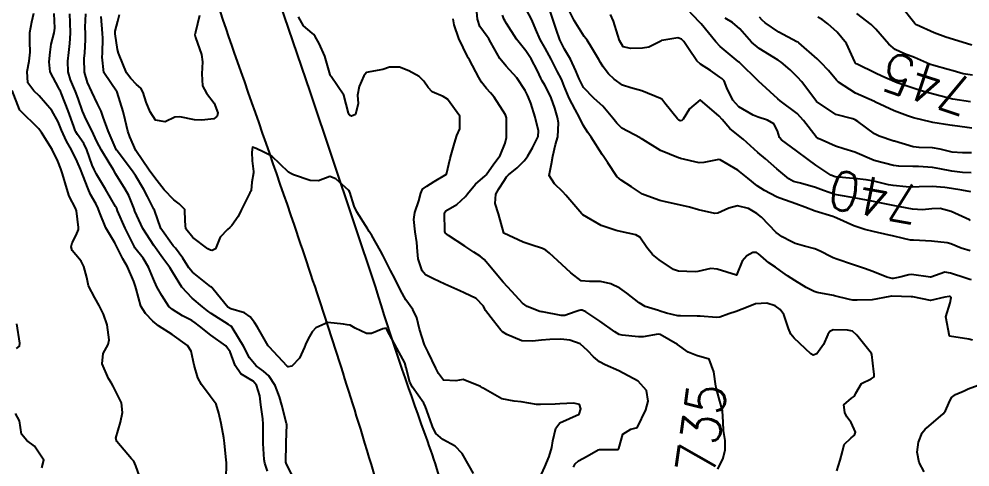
# Model space of a CAD drawing. Header units: metres. Extents: x 318500 to 325275, y 7408834 to 7428799.
# Drawn here: x 321873.6 to 321971.5, y 7416582.3 to 7416628.4 of the extents above; entities that cross this region are included whole.
import ezdxf
from ezdxf.enums import TextEntityAlignment as Align

# ---------------------------------------------------------------- set-up
doc = ezdxf.new("R2010")
doc.units = ezdxf.units.M
doc.header["$MEASUREMENT"] = 0
for name, color, linetype in [('Cotas', 45, 'Continuous'), ('Curvas de Nivel 1m', 11, 'Continuous'), ('Curvas de Nivel 5m', 15, 'Continuous'), ('Vias Primárias', 230, 'Continuous')]:
    doc.layers.add(name, color=color, linetype=linetype)
doc.styles.add('Style-STANDARD', font='STANDARD.shx')

msp = doc.modelspace()

# ---------------------------------------------------------------- linework, layer by layer
at = {"layer": 'Curvas de Nivel 1m', "flags": 128}
for points, elevation in [([(321957.784, 7416581.921), (321958.094, 7416583.019), (321958.338, 7416583.913), (321958.508, 7416584.623), (321959.231, 7416585.298), (321959.569, 7416585.563), (321959.673, 7416585.896), (321959.25, 7416586.895), (321958.812, 7416587.463), (321958.575, 7416587.91), (321958.494, 7416588.689), (321959.282, 7416589.385), (321959.596, 7416589.587), (321959.734, 7416589.896), (321960.309, 7416590.886), (321961.312, 7416591.373), (321961.598, 7416591.594), (321961.601, 7416591.876), (321961.565, 7416592.119), (321961.386, 7416593.879), (321961.342, 7416593.985), (321959.817, 7416595.896), (321959.376, 7416596.275), (321958.875, 7416596.41), (321957.377, 7416596.418), (321957.06, 7416596.25), (321956.824, 7416595.938), (321956.391, 7416594.908), (321955.693, 7416593.955), (321955.339, 7416593.816), (321955.089, 7416593.963), (321953.364, 7416595.576), (321953.047, 7416595.985), (321952.787, 7416596.581), (321952.305, 7416597.996), (321951.923, 7416598.52), (321951.409, 7416598.905), (321950.574, 7416599.185), (321949.411, 7416599.091), (321948.651, 7416598.805), (321947.403, 7416598.33), (321946.665, 7416598.071), (321945.738, 7416597.741), (321945.394, 7416597.715), (321943.686, 7416597.825), (321943.396, 7416597.837), (321941.678, 7416597.855), (321941.396, 7416597.884), (321940.228, 7416598.158), (321939.584, 7416598.35), (321939.402, 7416598.405), (321938.054, 7416598.838), (321937.41, 7416599.2), (321936.142, 7416600.213), (321935.428, 7416600.727), (321934.512, 7416601.156), (321933.437, 7416601.405), (321932.31, 7416601.394), (321931.438, 7416601.465), (321930.39, 7416602.291), (321929.463, 7416603.168), (321928.189, 7416604.319), (321927.805, 7416604.647), (321927.485, 7416604.813), (321926.304, 7416605.169), (321925.487, 7416605.474), (321923.5, 7416606.38), (321922.95, 7416608.389), (321922.591, 7416609.445), (321922.659, 7416610.393), (321922.993, 7416610.954), (321923.572, 7416611.859), (321923.769, 7416612.186), (321923.98, 7416612.376), (321924.862, 7416613.096), (321925.602, 7416613.844), (321925.826, 7416614.138), (321925.963, 7416614.355), (321926.453, 7416615.182), (321927.026, 7416616.339), (321927.07, 7416616.907), (321926.732, 7416618.344), (321926.267, 7416619.765), (321926.044, 7416620.355), (321925.934, 7416620.598), (321925.697, 7416621.093), (321924.831, 7416622.369), (321923.728, 7416623.584), (321923.079, 7416624.39), (321922.146, 7416626.022), (321921.938, 7416626.407), (321921.871, 7416626.509), (321921.772, 7416626.628), (321921.014, 7416627.653), (321920.777, 7416628.425), (321920.69, 7416629.544)], 736), ([(321971.618, 7416601.568), (321971.448, 7416601.619), (321971.049, 7416601.746), (321969.458, 7416602.28), (321968.868, 7416602.369), (321967.451, 7416601.869), (321967.392, 7416601.86), (321965.454, 7416602.111), (321965.188, 7416602.09), (321964.234, 7416601.838), (321963.57, 7416601.726), (321963.448, 7416601.731), (321962.902, 7416601.858), (321961.458, 7416602.422), (321960.612, 7416602.74), (321959.468, 7416603.13), (321957.668, 7416603.736), (321957.478, 7416603.798), (321957.384, 7416603.837), (321957.187, 7416603.934), (321956.053, 7416604.519), (321955.488, 7416604.77), (321954.424, 7416605.037), (321953.493, 7416605.321), (321953.052, 7416605.543), (321952.144, 7416606), (321951.507, 7416606.444), (321949.997, 7416608.033), (321949.536, 7416608.426), (321948.669, 7416608.923), (321947.547, 7416609.193), (321946.653, 7416608.963), (321945.535, 7416608.433), (321945.224, 7416608.405), (321943.54, 7416608.799), (321942.605, 7416609.068), (321941.547, 7416609.306), (321940.118, 7416609.595), (321939.554, 7416609.75), (321938.318, 7416610.189), (321937.78, 7416610.414), (321937.563, 7416610.534), (321936.63, 7416611.149), (321935.576, 7416611.84), (321935.354, 7416612), (321935.139, 7416612.227), (321934.207, 7416613.635), (321933.775, 7416614.248), (321933.614, 7416614.5), (321932.495, 7416616.267), (321932.132, 7416616.76), (321931.652, 7416617.504), (321931.272, 7416618.284), (321930.831, 7416619.13), (321930.22, 7416620.295), (321929.702, 7416621.522), (321929.487, 7416622.082), (321929.386, 7416622.305), (321929.03, 7416623), (321928.352, 7416624.321), (321927.756, 7416625.425), (321927.246, 7416626.338), (321926.782, 7416627.347), (321926.388, 7416628.351), (321925.806, 7416629.453)], 738), ([(321971.488, 7416604.578), (321970.573, 7416604.836), (321969.495, 7416605.294), (321969.119, 7416605.399), (321967.497, 7416605.544), (321965.648, 7416605.669), (321965.498, 7416605.664), (321965.346, 7416605.67), (321964.632, 7416605.833), (321963.504, 7416606.111), (321963.166, 7416606.195), (321961.51, 7416606.57), (321960.635, 7416606.767), (321959.518, 7416607.132), (321957.781, 7416607.926), (321957.532, 7416608.037), (321957.368, 7416608.097), (321955.541, 7416608.667), (321954.463, 7416609.054), (321953.551, 7416609.405), (321951.901, 7416610.005), (321951.633, 7416610.082), (321951.561, 7416610.114), (321950.331, 7416610.792), (321949.572, 7416611.267), (321948.607, 7416612.05), (321947.592, 7416612.87), (321945.745, 7416613.951), (321945.608, 7416613.986), (321944.069, 7416613.647), (321943.603, 7416613.62), (321941.674, 7416614.074), (321941.609, 7416614.095), (321941.467, 7416614.142), (321939.621, 7416614.909), (321937.796, 7416616.04), (321937.639, 7416616.141), (321937.529, 7416616.201), (321935.65, 7416617.197), (321935.127, 7416617.7), (321934.723, 7416618.234), (321933.678, 7416619.476), (321932.799, 7416620.263), (321931.707, 7416621.401), (321931.251, 7416622.285), (321930.9, 7416623.116), (321930.354, 7416624.294), (321929.756, 7416625.34), (321929.274, 7416626.307), (321928.868, 7416627.401), (321928.556, 7416628.319), (321927.91, 7416630.237)], 739), ([(321971.593, 7416612.598), (321970.707, 7416612.639), (321969.595, 7416612.768), (321968.378, 7416613.008), (321967.6, 7416613.138), (321966.159, 7416613.257), (321965.602, 7416613.265), (321964.163, 7416613.28), (321963.603, 7416613.357), (321961.61, 7416613.88), (321959.622, 7416614.71), (321958.485, 7416615.059), (321957.631, 7416615.353), (321956.244, 7416615.951), (321955.835, 7416616.15), (321955.644, 7416616.317), (321954.332, 7416617.973), (321953.671, 7416618.709), (321951.951, 7416620.006), (321951.693, 7416620.211), (321949.72, 7416622.04), (321947.739, 7416623.968), (321947.686, 7416624.007), (321947.613, 7416624.062), (321945.763, 7416625.614), (321945.316, 7416626.097), (321943.797, 7416627.938), (321943.632, 7416628.122), (321941.819, 7416630.048)], 742), ([(321971.672, 7416625.751), (321969.778, 7416626.33), (321968.984, 7416626.58), (321967.788, 7416627.012), (321965.956, 7416627.828), (321965.867, 7416627.895), (321965.802, 7416627.984), (321964.311, 7416629.845)], 747), ([(321894.931, 7416580.984), (321894.943, 7416582.762), (321894.928, 7416583.019), (321894.737, 7416584.765), (321894.667, 7416585.314), (321894.391, 7416586.768), (321894.156, 7416587.861), (321893.873, 7416588.774), (321893.272, 7416589.596), (321892.374, 7416590.794), (321891.998, 7416591.501), (321891.615, 7416592.805), (321891.331, 7416594.239), (321890.936, 7416594.816), (321889.357, 7416595.948), (321887.956, 7416596.854), (321887.375, 7416597.316), (321886.618, 7416598.107), (321886.149, 7416598.879), (321885.644, 7416600.659), (321885.586, 7416600.888), (321885.428, 7416601.405), (321884.777, 7416602.9), (321884.286, 7416603.735), (321883.717, 7416604.916), (321883.477, 7416605.375), (321882.543, 7416606.93), (321881.898, 7416608.562), (321881.75, 7416608.938), (321881.534, 7416609.359), (321880.973, 7416610.377), (321880.72, 7416610.952), (321880.168, 7416612.364), (321879.915, 7416612.965), (321879.592, 7416613.758), (321879.002, 7416614.979), (321878.499, 7416615.867), (321877.985, 7416616.995), (321877.643, 7416617.853), (321876.978, 7416619.007), (321875.683, 7416620.539), (321875.138, 7416621.028), (321874.515, 7416621.855), (321874.433, 7416623.039), (321874.652, 7416624.111), (321874.753, 7416625.035), (321874.706, 7416626.085), (321874.722, 7416627.036), (321874.907, 7416628.159), (321875.115, 7416629.03)], 729), ([(321902.122, 7416580.665), (321901.177, 7416582.513), (321901.082, 7416582.681), (321901.054, 7416582.809), (321901.077, 7416584.681), (321901.081, 7416584.812), (321901.154, 7416586.681), (321901.141, 7416586.771), (321900.645, 7416588.686), (321900.424, 7416589.538), (321899.966, 7416590.693), (321899.3, 7416591.689), (321898.774, 7416592.177), (321898.01, 7416592.719), (321897.322, 7416593.538), (321896.688, 7416594.74), (321895.634, 7416596.487), (321895.464, 7416596.759), (321895.423, 7416596.811), (321895.371, 7416596.841), (321895.166, 7416596.968), (321893.383, 7416598.11), (321892.99, 7416598.39), (321892.477, 7416598.794), (321891.403, 7416599.705), (321890.36, 7416600.826), (321889.442, 7416602.339), (321889.135, 7416602.843), (321888.416, 7416603.807), (321887.662, 7416604.858), (321887.474, 7416605.126), (321886.352, 7416606.877), (321885.526, 7416608.634), (321885.437, 7416608.891), (321884.896, 7416610.252), (321884.531, 7416610.905), (321883.573, 7416612.456), (321883.312, 7416612.923), (321882.892, 7416613.625), (321882.085, 7416614.935), (321881.619, 7416615.837), (321881.267, 7416616.586), (321881.077, 7416616.948), (321880.499, 7416618.106), (321880.14, 7416618.963), (321879.679, 7416620.241), (321879.418, 7416620.974), (321878.905, 7416622.185), (321878.659, 7416622.986), (321878.623, 7416624.09), (321878.725, 7416624.985), (321878.831, 7416625.907), (321878.886, 7416626.983), (321878.875, 7416628.078), (321878.839, 7416628.984)], 731), ([(321920.374, 7416581.624), (321919.918, 7416582.429), (321919.199, 7416583.7), (321918.478, 7416584.447), (321917.22, 7416585.147), (321916.5, 7416585.742), (321916.152, 7416586.476), (321915.904, 7416587.144), (321915.424, 7416588.488), (321915.266, 7416588.863), (321914.089, 7416590.508), (321913.817, 7416591.034), (321913.455, 7416592.518), (321913.318, 7416593.04), (321912.494, 7416594.528), (321911.5, 7416596.407), (321911.427, 7416596.539), (321911.371, 7416596.607), (321911.026, 7416596.545), (321909.865, 7416596.06), (321909.362, 7416596.047), (321908.199, 7416596.588), (321907.674, 7416596.896), (321907.373, 7416596.933), (321906.978, 7416597), (321905.376, 7416597.171), (321904.157, 7416596.638), (321903.769, 7416596.239), (321903.353, 7416595.512), (321903.076, 7416594.922), (321902.974, 7416594.655), (321902.479, 7416593.507), (321901.671, 7416592.675), (321901.309, 7416592.606), (321901.19, 7416592.681), (321899.34, 7416594.667), (321899.315, 7416594.7), (321899.256, 7416594.786), (321898.143, 7416596.718), (321897.825, 7416597.174), (321897.38, 7416597.76), (321896.82, 7416598.174), (321895.388, 7416598.582), (321895.075, 7416598.763), (321893.587, 7416600.609), (321893.458, 7416600.78), (321893.42, 7416600.811), (321893.329, 7416600.874), (321891.443, 7416602.369), (321891.083, 7416602.816), (321890.461, 7416603.826), (321889.701, 7416604.837), (321889.474, 7416605.095), (321888.198, 7416606.853), (321887.528, 7416608.757), (321887.491, 7416608.861), (321886.824, 7416610.152), (321886.453, 7416610.876), (321885.572, 7416612.34), (321885.178, 7416612.896), (321883.789, 7416614.736), (321883.655, 7416614.919), (321883.637, 7416614.946), (321883.611, 7416615.003), (321882.773, 7416616.929), (321882.261, 7416618.323), (321882.039, 7416618.936), (321881.672, 7416619.717), (321881.078, 7416620.949), (321880.642, 7416621.898), (321880.325, 7416622.961), (321880.303, 7416624.39), (321880.36, 7416624.961), (321880.43, 7416626.29), (321880.428, 7416626.96), (321880.4, 7416627.584), (321880.465, 7416628.96)], 732), ([(321927.168, 7416581.131), (321927.717, 7416582.322), (321928.145, 7416583.366), (321928.445, 7416584.311), (321928.543, 7416584.987), (321928.847, 7416586.306), (321929.246, 7416586.862), (321930.25, 7416587.29), (321931.255, 7416587.751), (321931.43, 7416588.277), (321931.267, 7416588.742), (321930.686, 7416588.869), (321929.268, 7416588.822), (321928.789, 7416588.785), (321927.266, 7416588.724), (321926.849, 7416588.754), (321925.27, 7416588.996), (321924.569, 7416589.068), (321923.274, 7416589.314), (321921.36, 7416590.409), (321921.291, 7416590.462), (321921.097, 7416590.609), (321919.303, 7416591.312), (321918.567, 7416591.177), (321917.298, 7416591.253), (321916.783, 7416591.946), (321916.509, 7416592.472), (321915.699, 7416594.12), (321915.536, 7416594.487), (321915.346, 7416594.891), (321914.827, 7416596.498), (321914.556, 7416597.676), (321914.122, 7416598.509), (321913.405, 7416599.502), (321912.854, 7416600.526), (321912.268, 7416601.701), (321911.843, 7416602.536), (321911.458, 7416603.29), (321911.032, 7416604.113), (321910.811, 7416604.55), (321909.921, 7416606.136), (321909.653, 7416606.568), (321909.503, 7416606.791), (321908.354, 7416608.588), (321908.104, 7416609.16), (321907.647, 7416610.599), (321907.553, 7416610.781), (321906.205, 7416611.979), (321905.574, 7416612.237), (321904.425, 7416611.779), (321903.567, 7416611.796), (321901.855, 7416612.397), (321901.578, 7416612.514), (321901.345, 7416612.682), (321899.604, 7416614.299), (321898.807, 7416614.712), (321898.01, 7416615.121), (321897.615, 7416615.257), (321897.575, 7416614.731), (321897.597, 7416613.845), (321897.745, 7416612.728), (321897.723, 7416612.582), (321897.563, 7416611.63), (321897.5, 7416610.781), (321897.48, 7416610.731), (321897.361, 7416610.546), (321896.479, 7416608.746), (321896.169, 7416608.102), (321895.506, 7416607.177), (321895.304, 7416606.961), (321895.043, 7416606.765), (321894.286, 7416605.974), (321893.804, 7416604.777), (321893.468, 7416604.584), (321893.306, 7416604.62), (321893.029, 7416604.787), (321891.487, 7416605.947), (321890.776, 7416606.821), (321890.705, 7416607.629), (321890.649, 7416608.823), (321890.097, 7416609.393), (321889.54, 7416609.803), (321888.546, 7416610.85), (321887.568, 7416612.071), (321886.992, 7416612.869), (321885.61, 7416614.89), (321885.019, 7416616.295), (321884.784, 7416616.903), (321884.51, 7416618.044), (321884.318, 7416618.91), (321883.69, 7416620.92), (321882.33, 7416622.934), (321882.168, 7416624.501), (321882.206, 7416624.935), (321882.223, 7416626.475), (321882.196, 7416626.936), (321882.037, 7416628.688)], 733), ([(321892.182, 7416628.804), (321891.773, 7416627.09), (321891.69, 7416626.811), (321891.766, 7416626.538), (321892.365, 7416624.801), (321892.486, 7416624.041), (321892.424, 7416622.799), (321892.466, 7416621.567), (321892.878, 7416620.792), (321893.675, 7416619.761), (321894.046, 7416618.776), (321894.006, 7416618.425), (321893.651, 7416618.176), (321892.419, 7416618.028), (321891.649, 7416618.053), (321890.136, 7416618.35), (321889.652, 7416618.322), (321888.651, 7416617.844), (321887.647, 7416618.008), (321887.102, 7416618.868), (321886.672, 7416619.878), (321886.369, 7416620.88), (321886.147, 7416621.335), (321885.698, 7416621.711), (321885.113, 7416622.308), (321884.673, 7416622.906), (321883.893, 7416624.762), (321883.84, 7416624.919), (321883.746, 7416625.315), (321883.499, 7416626.923), (321883.504, 7416627.191), (321883.783, 7416628.207), (321883.94, 7416628.918)], 734), ([(321930.665, 7416582.285), (321930.854, 7416582.614), (321931.19, 7416582.925), (321932.062, 7416583.402), (321933.207, 7416584.057), (321933.351, 7416584.104), (321935.208, 7416584.092), (321935.291, 7416584.137), (321935.341, 7416584.219), (321935.753, 7416585.694), (321936.575, 7416586.207), (321937.121, 7416586.321), (321937.242, 7416586.417), (321938.101, 7416588.187), (321938.36, 7416589.098), (321938.192, 7416590.186), (321937.304, 7416591.13), (321935.32, 7416592.22), (321933.908, 7416592.824), (321933.329, 7416593.143), (321932.709, 7416593.634), (321932.151, 7416594.268), (321931.351, 7416594.992), (321930.284, 7416595.363), (321929.358, 7416595.472), (321928.227, 7416595.446), (321927.356, 7416595.372), (321926.429, 7416595.269), (321925.354, 7416595.298), (321923.806, 7416595.933), (321923.367, 7416596.208), (321923.185, 7416596.383), (321922.432, 7416597.347), (321921.614, 7416598.407), (321921.538, 7416598.545), (321921.405, 7416598.864), (321920.651, 7416599.664), (321919.417, 7416600.256), (321918.951, 7416600.445), (321917.43, 7416601.126), (321916.24, 7416601.676), (321915.444, 7416602.091), (321915.083, 7416602.496), (321914.692, 7416603.731), (321914.605, 7416604.503), (321914.555, 7416605.433), (321914.378, 7416606.507), (321914.228, 7416607.8), (321914.343, 7416608.508), (321914.763, 7416609.723), (321914.953, 7416610.499), (321915.131, 7416610.922), (321915.561, 7416611.225), (321916.342, 7416611.705), (321917.58, 7416612.46), (321917.974, 7416614.086), (321918.081, 7416614.455), (321918.415, 7416615.659), (321918.666, 7416616.45), (321918.952, 7416617.135), (321918.96, 7416618.447), (321917.686, 7416620.199), (321917.249, 7416620.467), (321916.135, 7416620.924), (321915.699, 7416621.378), (321915.255, 7416622.047), (321914.77, 7416622.504), (321913.719, 7416623.115), (321912.759, 7416623.495), (321911.724, 7416623.495), (321911.034, 7416623.237), (321909.717, 7416623.008), (321909.345, 7416622.946), (321909.078, 7416622.579), (321908.605, 7416621.492), (321908.419, 7416620.589), (321908.511, 7416619.754), (321908.234, 7416618.591), (321907.815, 7416618.44), (321907.659, 7416618.505), (321907.571, 7416618.601), (321907.512, 7416618.752), (321907.021, 7416620.607), (321905.709, 7416622.52), (321905.668, 7416622.579), (321905.649, 7416622.621), (321905.628, 7416622.704), (321905.07, 7416624.63), (321904.49, 7416625.908), (321904.087, 7416626.645), (321903.955, 7416626.83), (321903.773, 7416626.968), (321902.865, 7416627.748), (321902.377, 7416628.671)], 734), ([(321971.73, 7416595.371), (321971.366, 7416595.461), (321969.37, 7416595.77), (321968.976, 7416597.776), (321969.414, 7416599.202), (321969.549, 7416599.768), (321969.421, 7416599.849), (321969.338, 7416599.854), (321968.884, 7416599.778), (321967.416, 7416599.445), (321965.59, 7416599.818), (321965.42, 7416599.84), (321965.401, 7416599.84), (321963.421, 7416599.893), (321963.382, 7416599.889), (321963.227, 7416599.853), (321961.416, 7416599.509), (321959.844, 7416599.468), (321959.416, 7416599.5), (321959.062, 7416599.551), (321957.524, 7416599.928), (321957.42, 7416599.956), (321955.736, 7416600.267), (321955.426, 7416600.362), (321954.605, 7416600.796), (321953.443, 7416601.5), (321952.698, 7416601.991), (321951.976, 7416602.52), (321951.463, 7416602.867), (321950.765, 7416603.317), (321949.935, 7416604.033), (321949.698, 7416604.253), (321949.484, 7416604.396), (321949.138, 7416604.389), (321948.51, 7416604.05), (321948.013, 7416603.514), (321947.45, 7416602.06), (321945.459, 7416602.688), (321944.81, 7416602.749), (321943.455, 7416602.433), (321943.185, 7416602.391), (321941.455, 7416602.469), (321940.95, 7416602.655), (321939.472, 7416603.627), (321938.81, 7416604.18), (321938.208, 7416604.91), (321937.498, 7416605.963), (321937.089, 7416606.204), (321935.505, 7416606.571), (321935.059, 7416606.674), (321933.514, 7416607.19), (321931.622, 7416608.279), (321931.531, 7416608.366), (321929.875, 7416610.297), (321929.564, 7416610.65), (321928.718, 7416611.459), (321928.17, 7416612.321), (321928.393, 7416613.524), (321928.524, 7416614.316), (321928.825, 7416615.509), (321929.05, 7416616.309), (321929.106, 7416617.762), (321929.013, 7416618.31), (321928.742, 7416619.246), (321928.358, 7416620.32), (321928.156, 7416620.785), (321927.703, 7416621.62), (321927.442, 7416622.068), (321927.308, 7416622.336), (321926.96, 7416623.103), (321926.304, 7416624.352), (321925.752, 7416625.15), (321924.803, 7416626.37), (321923.786, 7416627.963), (321923.623, 7416628.218), (321923.536, 7416628.384), (321923.363, 7416628.82)], 737), ([(321971.569, 7416610.628), (321970.622, 7416610.806), (321969.572, 7416610.976), (321968.871, 7416611.078), (321967.574, 7416611.201), (321966.224, 7416611.162), (321965.573, 7416611.135), (321964.912, 7416611.168), (321963.574, 7416611.278), (321963.081, 7416611.363), (321961.579, 7416611.75), (321960.776, 7416611.888), (321959.582, 7416612.016), (321959.456, 7416612.028), (321957.584, 7416612.189), (321957.16, 7416612.363), (321955.602, 7416613.403), (321954.815, 7416613.968), (321953.623, 7416614.874), (321952.063, 7416616.004), (321951.875, 7416616.239), (321951.649, 7416616.929), (321951.289, 7416617.648), (321950.647, 7416618.025), (321949.665, 7416618.345), (321949.169, 7416618.544), (321947.68, 7416619.39), (321947.047, 7416620.07), (321946.451, 7416621.337), (321946.169, 7416622.083), (321945.944, 7416622.308), (321945.724, 7416622.461), (321944.754, 7416623.128), (321943.737, 7416623.797), (321943.357, 7416624.124), (321942.502, 7416625.39), (321942.014, 7416626.138), (321941.773, 7416626.358), (321941.408, 7416626.513), (321939.771, 7416626.244), (321939.724, 7416626.217), (321939.668, 7416626.172), (321938.41, 7416625.541), (321937.759, 7416625.442), (321936.558, 7416625.412), (321935.761, 7416625.588), (321935.408, 7416626.225), (321935.227, 7416626.78), (321934.782, 7416628.235), (321934.484, 7416628.917)], 741), ([(321971.624, 7416614.672), (321970.704, 7416614.673), (321969.625, 7416614.743), (321968.398, 7416615.019), (321967.63, 7416615.165), (321966.233, 7416615.211), (321965.632, 7416615.287), (321963.715, 7416615.849), (321963.662, 7416615.871), (321963.64, 7416615.876), (321962.141, 7416616.369), (321961.647, 7416616.618), (321959.924, 7416617.897), (321959.662, 7416618.066), (321959.421, 7416618.146), (321957.67, 7416618.612), (321955.69, 7416619.96), (321954.153, 7416621.976), (321953.725, 7416622.462), (321952.949, 7416623.209), (321952.026, 7416624.006), (321951.743, 7416624.196), (321951.3, 7416624.464), (321949.76, 7416625.404), (321948.982, 7416626.048), (321947.79, 7416627.42), (321947.018, 7416628.072), (321946.262, 7416628.541)], 743), ([(321971.655, 7416617.215), (321971.169, 7416617.261), (321969.657, 7416617.476), (321969.402, 7416617.518), (321967.66, 7416617.777), (321967.516, 7416617.801), (321965.667, 7416618.266), (321965.033, 7416618.466), (321963.677, 7416618.982), (321961.76, 7416619.879), (321961.69, 7416619.91), (321961.642, 7416619.929), (321959.704, 7416620.816), (321957.946, 7416621.927), (321957.824, 7416622.032), (321957.722, 7416622.147), (321956.92, 7416623.131), (321956.132, 7416623.954), (321955.746, 7416624.328), (321953.871, 7416625.979), (321953.771, 7416626.043), (321953.652, 7416626.101), (321951.786, 7416627.092), (321950.404, 7416628.031), (321950.085, 7416628.318), (321949.806, 7416628.641)], 744), ([(321971.729, 7416622.646), (321970.782, 7416622.811), (321969.733, 7416623.102), (321969.214, 7416623.257), (321967.739, 7416623.652), (321967.31, 7416623.804), (321965.75, 7416624.467), (321964.746, 7416624.844), (321963.762, 7416625.297), (321963.103, 7416625.86), (321961.793, 7416627.399), (321961.298, 7416627.885), (321959.811, 7416629.016)], 746), ([(321886.173, 7416580.875), (321885.638, 7416582.418), (321885.401, 7416582.887), (321885.184, 7416583.13), (321883.659, 7416584.913), (321883.561, 7416585.263), (321884.042, 7416586.908), (321884.245, 7416587.905), (321884.156, 7416588.907), (321883.286, 7416590.631), (321883.106, 7416590.922), (321882.796, 7416591.424), (321882.161, 7416592.931), (321882.272, 7416593.984), (321882.772, 7416594.926), (321882.879, 7416595.393), (321882.684, 7416596.927), (321882.285, 7416598.027), (321881.847, 7416598.935), (321881.402, 7416599.741), (321880.76, 7416600.95), (321880.572, 7416601.813), (321880.264, 7416602.958), (321879.984, 7416603.49), (321879.462, 7416604.149), (321879.083, 7416604.593), (321878.953, 7416604.978), (321879.069, 7416605.384), (321879.488, 7416606.173), (321879.71, 7416606.753), (321879.715, 7416606.967), (321879.526, 7416608.671), (321879.428, 7416608.972), (321878.764, 7416610.203), (321878.51, 7416610.986), (321878.063, 7416612.502), (321877.888, 7416612.995), (321877.592, 7416613.81), (321877.011, 7416615.006), (321875.907, 7416616.737), (321875.709, 7416617.019), (321875.631, 7416617.12), (321873.696, 7416619.049), (321873.661, 7416619.104), (321872.887, 7416621.062)], 728), ([(321873.332, 7416594.51), (321873.645, 7416594.736), (321873.694, 7416595.045), (321873.37, 7416597.05)], 727), ([(321966.743, 7416581.804), (321966.226, 7416582.778), (321966.046, 7416583.812), (321966.187, 7416584.849), (321966.535, 7416585.807), (321966.861, 7416586.186), (321967.247, 7416586.497), (321968.725, 7416587.778), (321968.952, 7416588.087), (321969.277, 7416588.886), (321969.585, 7416589.466), (321969.971, 7416589.76), (321970.881, 7416590.162), (321971.299, 7416590.338), (321972.32, 7416590.714)], 737), ([(321875.953, 7416582.224), (321876.143, 7416583.006), (321875.202, 7416584.456), (321874.408, 7416585.032), (321873.851, 7416585.675), (321873.637, 7416587.044), (321873.241, 7416587.814)], 727)]:
    msp.add_lwpolyline(points, dxfattribs=dict(at, elevation=elevation))
at = {"layer": 'Curvas de Nivel 5m', "flags": 128}
for points, elevation in [([(321971.529, 7416607.689), (321971.411, 7416607.742), (321969.543, 7416608.608), (321968.4, 7416608.934), (321967.546, 7416608.899), (321966.581, 7416608.774), (321965.546, 7416608.865), (321964.3, 7416609.088), (321963.551, 7416609.218), (321961.864, 7416609.567), (321961.556, 7416609.638), (321960.257, 7416609.893), (321959.561, 7416610.012), (321957.927, 7416610.288), (321957.564, 7416610.367), (321956.386, 7416610.765), (321955.571, 7416611.077), (321954.014, 7416611.537), (321953.577, 7416611.642), (321953.316, 7416611.722), (321952.827, 7416611.991), (321951.595, 7416613.021), (321950.431, 7416614.028), (321949.62, 7416614.703), (321948.12, 7416616.055), (321947.644, 7416616.441), (321946.754, 7416617.177), (321945.98, 7416618.085), (321945.665, 7416618.428), (321943.69, 7416620.12), (321942.604, 7416619.203), (321941.947, 7416618.137), (321941.803, 7416617.994), (321941.658, 7416617.971), (321941.523, 7416618.006), (321941.352, 7416618.145), (321940.065, 7416619.783), (321939.758, 7416620.169), (321939.691, 7416620.214), (321939.615, 7416620.248), (321937.703, 7416621.048), (321936.556, 7416621.363), (321935.711, 7416621.639), (321934.862, 7416622.233), (321934.28, 7416622.796), (321933.733, 7416623.517), (321933.457, 7416623.974), (321933.286, 7416624.257), (321932.541, 7416625.485), (321932.084, 7416626.275), (321931.944, 7416626.449), (321931.774, 7416626.645), (321930.747, 7416628.29), (321929.817, 7416630.129)], 740), ([(321899.168, 7416581.875), (321898.896, 7416582.704), (321898.833, 7416583.057), (321898.735, 7416584.707), (321898.715, 7416586.198), (321898.72, 7416586.708), (321898.686, 7416587.26), (321898.5, 7416588.711), (321898.37, 7416589.617), (321898.039, 7416590.719), (321897.708, 7416591.137), (321897.296, 7416591.375), (321896.444, 7416591.886), (321895.848, 7416592.752), (321895.331, 7416594.15), (321894.888, 7416594.765), (321893.356, 7416595.878), (321892.158, 7416596.798), (321891.724, 7416597.155), (321891.376, 7416597.384), (321890.438, 7416597.882), (321889.387, 7416598.51), (321889.029, 7416598.844), (321888.308, 7416599.949), (321887.792, 7416600.856), (321887.432, 7416601.635), (321886.911, 7416602.868), (321886.376, 7416603.793), (321885.522, 7416604.889), (321885.471, 7416604.963), (321884.528, 7416606.905), (321883.744, 7416608.7), (321883.656, 7416608.918), (321883.615, 7416609.003), (321883.532, 7416609.141), (321882.483, 7416610.931), (321881.573, 7416612.457), (321881.321, 7416612.944), (321881.144, 7416613.389), (321880.579, 7416614.955), (321880.268, 7416615.611), (321879.626, 7416616.561), (321879.46, 7416616.804), (321879.381, 7416616.974), (321879.241, 7416617.371), (321878.645, 7416618.985), (321877.959, 7416620.722), (321877.858, 7416620.997), (321877.808, 7416621.115), (321877.693, 7416621.325), (321876.813, 7416623.009), (321876.705, 7416624.031), (321876.816, 7416625.009), (321876.925, 7416625.835), (321877.211, 7416627.006), (321877.269, 7416627.512), (321877.222, 7416629.006)], 730), ([(321945.525, 7416582.085), (321946.068, 7416583.205), (321946.28, 7416584.074), (321946.263, 7416585.036), (321946.12, 7416586.077), (321946.074, 7416586.904), (321945.997, 7416588.079), (321945.522, 7416589.851), (321945.442, 7416590.088), (321945.298, 7416590.611), (321945.096, 7416592.093), (321944.64, 7416593.407), (321943.337, 7416593.788), (321942.472, 7416594.129), (321941.352, 7416594.913), (321939.581, 7416595.952), (321939.367, 7416595.986), (321937.847, 7416595.709), (321937.363, 7416595.715), (321935.689, 7416595.893), (321935.366, 7416595.962), (321934.915, 7416596.227), (321933.386, 7416597.31), (321931.92, 7416598.272), (321931.568, 7416598.444), (321931.402, 7416598.457), (321931.253, 7416598.43), (321930.827, 7416598.286), (321929.77, 7416597.921), (321929.394, 7416597.912), (321927.46, 7416598.268), (321927.399, 7416598.282), (321927.198, 7416598.333), (321925.892, 7416598.839), (321925.408, 7416599.185), (321924.313, 7416600.371), (321923.435, 7416601.348), (321922.527, 7416602.394), (321922.049, 7416602.994), (321921.463, 7416603.686), (321921.065, 7416604.015), (321920.413, 7416604.426), (321919.479, 7416605.034), (321917.801, 7416606.152), (321917.499, 7416606.372), (321917.441, 7416606.461), (321917.422, 7416606.54), (321917.385, 7416608.462), (321917.532, 7416608.681), (321918.645, 7416609.343), (321919.547, 7416610.146), (321919.763, 7416610.437), (321920.569, 7416611.421), (321921.578, 7416612.288), (321921.643, 7416612.345), (321921.685, 7416612.408), (321922.462, 7416613.532), (321923.109, 7416614.388), (321923.623, 7416615.641), (321923.756, 7416616.251), (321923.777, 7416616.379), (321923.772, 7416618.265), (321923.751, 7416618.379), (321923.663, 7416618.56), (321922.487, 7416620.398), (321922.139, 7416620.847), (321921.699, 7416621.301), (321921.208, 7416621.92), (321920.93, 7416622.422), (321919.954, 7416624.22), (321919.826, 7416624.439), (321919.742, 7416624.592), (321918.856, 7416626.449), (321918.401, 7416627.836), (321918.272, 7416628.455)], 735), ([(321971.535, 7416619.9), (321969.696, 7416620.193), (321969.17, 7416620.306), (321967.704, 7416620.703), (321966.463, 7416621.058), (321965.712, 7416621.292), (321964.095, 7416621.844), (321963.814, 7416621.941), (321963.721, 7416621.977), (321962.407, 7416622.55), (321961.73, 7416622.849), (321959.854, 7416623.783), (321959.739, 7416623.84), (321959.706, 7416623.867), (321959.676, 7416623.901), (321959.621, 7416624.023), (321958.773, 7416625.915), (321957.788, 7416627.102), (321956.852, 7416627.944), (321956.247, 7416628.396), (321955.807, 7416628.637)], 745)]:
    msp.add_lwpolyline(points, dxfattribs=dict(at, elevation=elevation))
at = {"layer": 'Vias Primárias'}
for points in [[(321975.936, 7416742.887, -0.017589), (321965.261, 7416736.865, 0.002537), (321952.141, 7416729.975, -0.016898), (321938.9, 7416723.499, 0.032299), (321930.64, 7416719.139, -0.028127), (321918.31, 7416712.5, 0.046162), (321904.771, 7416704.568, 0.017297), (321898.997, 7416700.115, 0.080996), (321894.475, 7416694.936, 0.035087), (321890.569, 7416687.54, 0.064001), (321887.373, 7416676.751, 0.036213), (321886.623, 7416668.227, 0.029042), (321887.04, 7416658.471, 0.034649), (321888.7, 7416648.8, 0.01079), (321891.646, 7416637.765, 0.014214), (321896.049, 7416624.064, -0.002501), (321901.903, 7416607.211, -0.007451), (321908.505, 7416586.909, -0.00525), (321911.954, 7416575.309, -0.059751)], [(321976.058, 7416736.805), (321954.587, 7416724.831), (321935.139, 7416714.947), (321918.375, 7416706.489, -0.007515), (321909.994, 7416701.819, 0.081885), (321905.49, 7416698.347, 0.030753), (321901.743, 7416693.798, 0.061269), (321895.54, 7416682.585, 0.051713), (321893.386, 7416675.08, 0.029963), (321892.59, 7416668.266, 0.047226), (321892.967, 7416658.355, 0.022369), (321894.105, 7416651.997), (321896.387, 7416641.881), (321903.548, 7416620.878), (321910.271, 7416600.793, 0.011798), (321915.301, 7416585.86, -0.019949), (321917.673, 7416578.419, -0.032817)]]:
    msp.add_lwpolyline(points, format="xyb", dxfattribs=at)

# ---------------------------------------------------------------- texts
at = {"layer": 'Cotas', "style": 'Style-STANDARD'}
for s, rotation, p in [('745', 161.60091, (321967.001, 7416621.769, 745)), ('740', 169.32102, (321961.625, 7416610.112, 740)), ('735', 81.81989, (321943.822, 7416586.239, 735))]:
    msp.add_text(s, height=4, rotation=rotation, dxfattribs=at).set_placement(p, align=Align.MIDDLE_CENTER)

doc.saveas('drawing.dxf')
